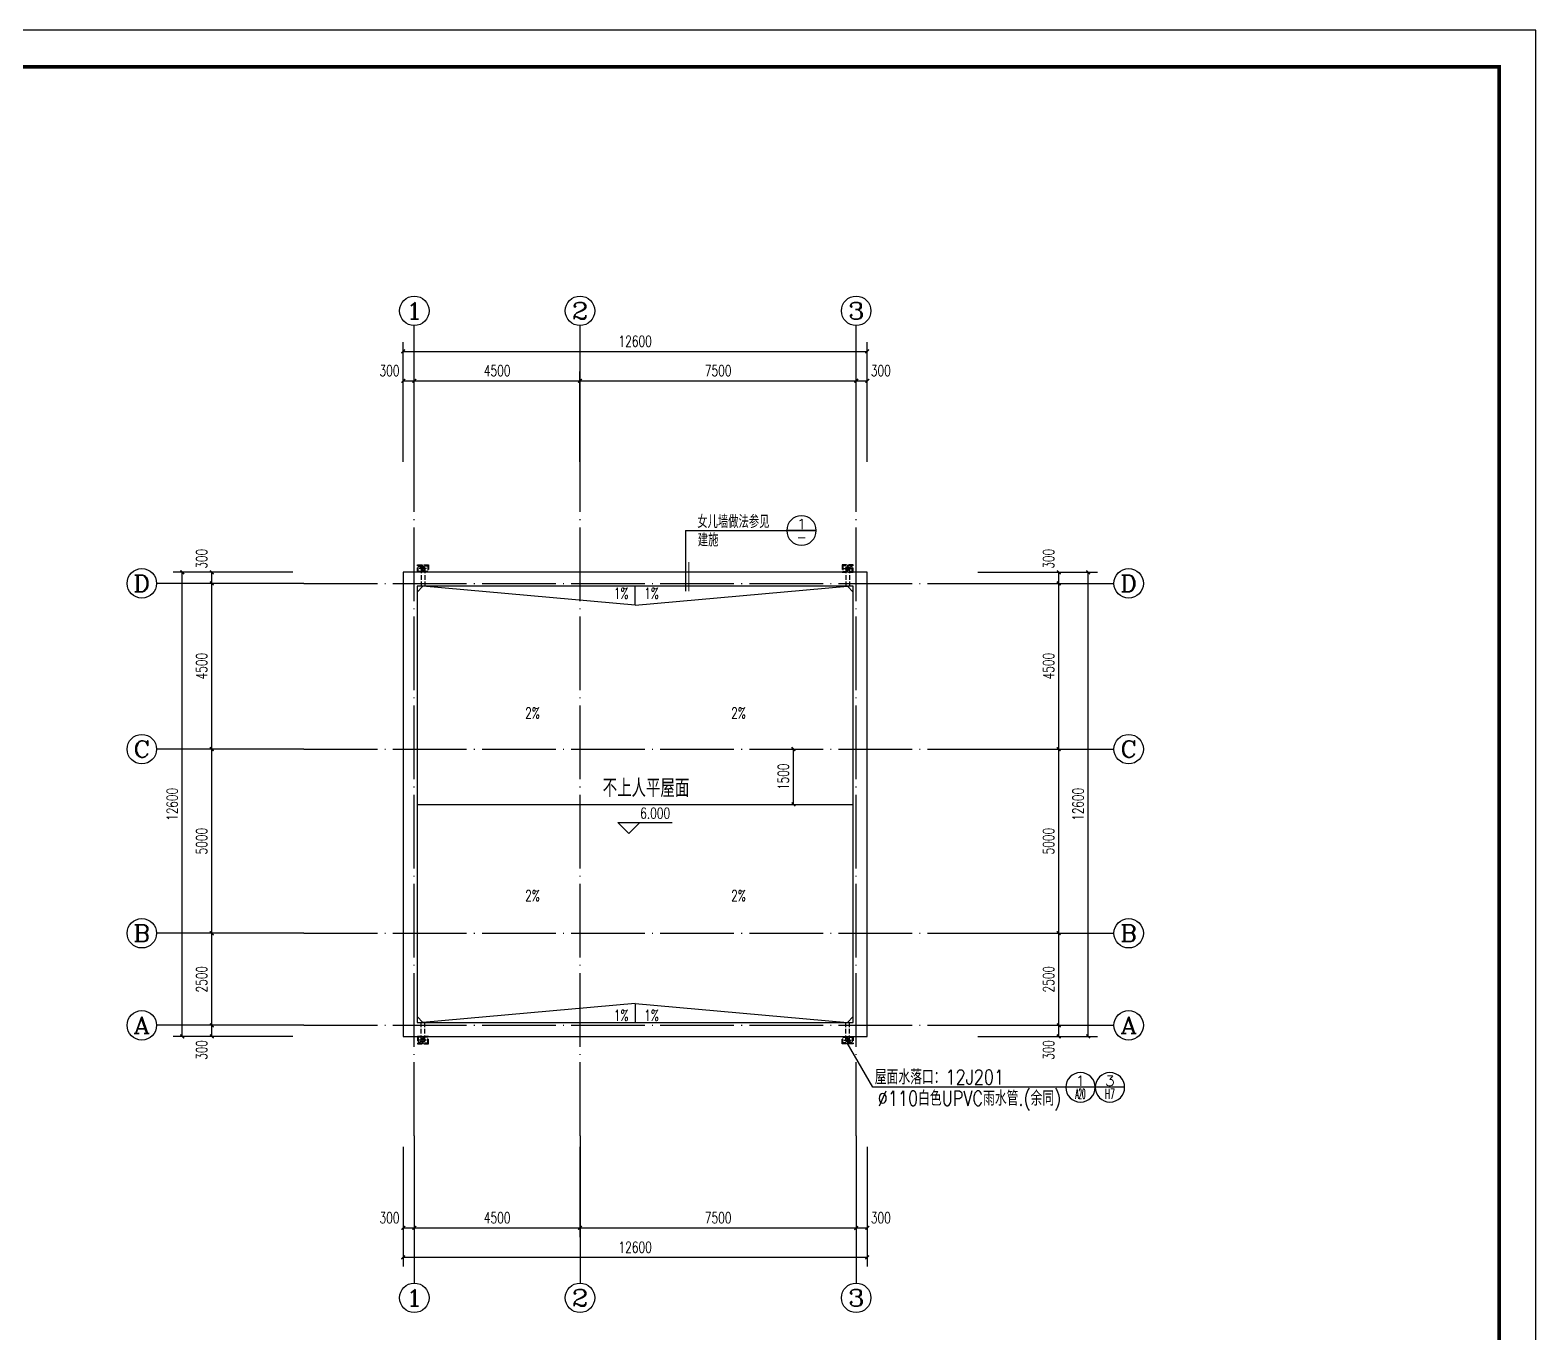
# Model space of a CAD drawing. Extents: x 5066963 to 5185393, y -485691 to -238129.
# Drawn here: x 5139033 to 5179924, y -398711 to -363337 of the extents above; entities that cross this region are included whole.
import ezdxf
from ezdxf.enums import TextEntityAlignment as Align

# ---------------------------------------------------------------- set-up
doc = ezdxf.new("R2010")
doc.units = 0
doc.header["$LTSCALE"] = 1000
doc.header["$MEASUREMENT"] = 0
for name, pattern in [('CONTINOUS', [0]), ('DASH_50', [0.175, 0.125, -0.05]), ('DOTE', [2.42, 2, -0.2, 0.02, -0.2])]:
    doc.linetypes.add(name, pattern=pattern)
doc.layers.get('0').update_dxf_attribs({"linetype": 'CONTINUOUS'})
doc.layers.get('Defpoints').update_dxf_attribs({"linetype": 'CONTINUOUS'})
doc.layers.add('_0', color=7, linetype='CONTINUOUS', lineweight=25)
for name, color, linetype in [('AXIS', 3, 'CONTINUOUS'), ('AXIS_TEXT', 7, 'CONTINUOUS'), ('DIM_ELEV', 3, 'CONTINUOUS'), ('DIM_SYMB', 3, 'CONTINUOUS'), ('DOTE', 252, 'CONTINUOUS'), ('LAYER1', 143, 'CONTINUOUS'), ('PUB_DIM', 3, 'CONTINUOUS'), ('PUB_TEXT', 7, 'CONTINUOUS'), ('PUB_TITLE', 4, 'CONTINUOUS')]:
    doc.layers.add(name, color=color, linetype=linetype)
doc.styles.add('_HZTXT', font='txt.shx', dxfattribs={"width": 0.8, "bigfont": 'HZTXT.shx'})
doc.styles.add('_TCH_AXIS', font='COMPLEX', dxfattribs={"bigfont": 'GBCBIG'})
doc.styles.add('_TCH_DIM', font='SIMPLEX', dxfattribs={"bigfont": 'GBCBIG'})
doc.styles.add('_TCH_DIM_T3', font='SIMPLEX', dxfattribs={"width": 0.705882, "bigfont": 'GBCBIG'})
doc.styles.add('COMP', font='COMPLEX', dxfattribs={"bigfont": 'hztxt'})
doc.styles.add('COMPLEX', font='COMPLEX')
doc.dimstyles.new('_TCH_ARCH&&100', dxfattribs={"dimtxt": 297.5, "dimasz": 100, "dimexe": 250, "dimexo": 300, "dimgap": 126.25, "dimtad": 1, "dimdec": 0, "dimzin": 0, "dimdsep": 46, "dimtxsty": '_TCH_DIM_T3', "dimblk": 'ARCHTICK', "dimcen": 0.09, "dimclrt": 7, "dimazin": 2, "dimtfac": 1, "dimtdec": 0, "dimtix": 1, "dimtmove": 2, "dimatfit": 3, "dimfxl": 0, "dimtolj": 1, "dimtzin": 0, "dimarcsym": 0})

# ---------------------------------------------------------------- blocks, each defined once
blk = doc.blocks.new('_ArchTick')
at = {"color": 0, "linetype": 'ByBlock', "const_width": 0.4}
blk.add_lwpolyline([(-0.5, -0.5), (0.5, 0.5)], dxfattribs=at)
blk = doc.blocks.new('*D190')
at = {"layer": 'Defpoints', "color": 0}
for p in [(5159109, -382860), (5159763, -382860), (5159109, -384360)]:
    blk.add_point(p, dxfattribs=at)
at = {"layer": 'PUB_DIM', "color": 0, "lineweight": -2}
for p, q in [((5159409, -382860), (5160013, -382860)), ((5159763, -384360), (5159763, -382860)), ((5159409, -384360), (5160013, -384360))]:
    blk.add_line(p, q, dxfattribs=at)
at = {"layer": 'PUB_DIM', "color": 0, "lineweight": -2, "xscale": 100, "yscale": 100, "zscale": 100}
for p, rotation in [((5159763, -382860), 90), ((5159763, -384360), 270)]:
    blk.add_blockref('_ArchTick', p, dxfattribs=dict(at, rotation=rotation))
at = {"layer": 'PUB_DIM', "color": 7, "insert": (5159488, -383610), "char_height": 297.5, "attachment_point": 5, "rotation": 90, "style": '_TCH_DIM_T3'}
blk.add_mtext('\\A1;1500', dxfattribs=at)
blk = doc.blocks.new('*D191')
at = {"layer": 'AXIS', "color": 0, "lineweight": -2}
for p, q in [((5164766, -390360), (5167216, -390360)), ((5166966, -390660), (5166966, -390360)), ((5164766, -390660), (5167216, -390660))]:
    blk.add_line(p, q, dxfattribs=at)
at = {"layer": 'Defpoints', "color": 0}
for p in [(5164466, -390360), (5166966, -390360), (5164466, -390660)]:
    blk.add_point(p, dxfattribs=at)
at = {"layer": 'AXIS', "color": 0, "lineweight": -2, "xscale": 100, "yscale": 100, "zscale": 100}
for p, rotation in [((5166966, -390360), 90), ((5166966, -390660), 270)]:
    blk.add_blockref('_ArchTick', p, dxfattribs=dict(at, rotation=rotation))
at = {"layer": 'AXIS', "color": 7, "insert": (5166691, -391030), "char_height": 297.5, "attachment_point": 5, "rotation": 90, "style": '_TCH_DIM_T3'}
blk.add_mtext('\\A1;300', dxfattribs=at)
blk = doc.blocks.new('*D192')
at = {"layer": 'AXIS', "color": 0, "lineweight": -2}
for p, q in [((5164766, -387860), (5167216, -387860)), ((5166966, -390360), (5166966, -387860)), ((5164766, -390360), (5167216, -390360))]:
    blk.add_line(p, q, dxfattribs=at)
at = {"layer": 'Defpoints', "color": 0}
for p in [(5164466, -387860), (5166966, -387860), (5164466, -390360)]:
    blk.add_point(p, dxfattribs=at)
at = {"layer": 'AXIS', "color": 0, "lineweight": -2, "xscale": 100, "yscale": 100, "zscale": 100}
for p, rotation in [((5166966, -387860), 90), ((5166966, -390360), 270)]:
    blk.add_blockref('_ArchTick', p, dxfattribs=dict(at, rotation=rotation))
at = {"layer": 'AXIS', "color": 7, "insert": (5166691, -389110), "char_height": 297.5, "attachment_point": 5, "rotation": 90, "style": '_TCH_DIM_T3'}
blk.add_mtext('\\A1;2500', dxfattribs=at)
blk = doc.blocks.new('*D193')
at = {"layer": 'AXIS', "color": 0, "lineweight": -2}
for p, q in [((5164766, -382860), (5167216, -382860)), ((5166966, -387860), (5166966, -382860)), ((5164766, -387860), (5167216, -387860))]:
    blk.add_line(p, q, dxfattribs=at)
at = {"layer": 'Defpoints', "color": 0}
for p in [(5164466, -382860), (5166966, -382860), (5164466, -387860)]:
    blk.add_point(p, dxfattribs=at)
at = {"layer": 'AXIS', "color": 0, "lineweight": -2, "xscale": 100, "yscale": 100, "zscale": 100}
for p, rotation in [((5166966, -382860), 90), ((5166966, -387860), 270)]:
    blk.add_blockref('_ArchTick', p, dxfattribs=dict(at, rotation=rotation))
at = {"layer": 'AXIS', "color": 7, "insert": (5166691, -385360), "char_height": 297.5, "attachment_point": 5, "rotation": 90, "style": '_TCH_DIM_T3'}
blk.add_mtext('\\A1;5000', dxfattribs=at)
blk = doc.blocks.new('*D194')
at = {"layer": 'AXIS', "color": 0, "lineweight": -2}
for p, q in [((5164766, -378360), (5167216, -378360)), ((5166966, -382860), (5166966, -378360)), ((5164766, -382860), (5167216, -382860))]:
    blk.add_line(p, q, dxfattribs=at)
at = {"layer": 'Defpoints', "color": 0}
for p in [(5164466, -378360), (5166966, -378360), (5164466, -382860)]:
    blk.add_point(p, dxfattribs=at)
at = {"layer": 'AXIS', "color": 0, "lineweight": -2, "xscale": 100, "yscale": 100, "zscale": 100}
for p, rotation in [((5166966, -378360), 90), ((5166966, -382860), 270)]:
    blk.add_blockref('_ArchTick', p, dxfattribs=dict(at, rotation=rotation))
at = {"layer": 'AXIS', "color": 7, "insert": (5166691, -380610), "char_height": 297.5, "attachment_point": 5, "rotation": 90, "style": '_TCH_DIM_T3'}
blk.add_mtext('\\A1;4500', dxfattribs=at)
blk = doc.blocks.new('*D195')
at = {"layer": 'AXIS', "color": 0, "lineweight": -2}
for p, q in [((5164766, -378060), (5167216, -378060)), ((5166966, -378360), (5166966, -378060)), ((5164766, -378360), (5167216, -378360))]:
    blk.add_line(p, q, dxfattribs=at)
at = {"layer": 'Defpoints', "color": 0}
for p in [(5164466, -378060), (5166966, -378060), (5164466, -378360)]:
    blk.add_point(p, dxfattribs=at)
at = {"layer": 'AXIS', "color": 0, "lineweight": -2, "xscale": 100, "yscale": 100, "zscale": 100}
for p, rotation in [((5166966, -378060), 90), ((5166966, -378360), 270)]:
    blk.add_blockref('_ArchTick', p, dxfattribs=dict(at, rotation=rotation))
at = {"layer": 'AXIS', "color": 7, "insert": (5166691, -377690), "char_height": 297.5, "attachment_point": 5, "rotation": 90, "style": '_TCH_DIM_T3'}
blk.add_mtext('\\A1;300', dxfattribs=at)
blk = doc.blocks.new('*D196')
at = {"layer": 'AXIS', "color": 0, "lineweight": -2}
for p, q in [((5164766, -378060), (5168016, -378060)), ((5167766, -390660), (5167766, -378060)), ((5164766, -390660), (5168016, -390660))]:
    blk.add_line(p, q, dxfattribs=at)
at = {"layer": 'Defpoints', "color": 0}
for p in [(5164466, -378060), (5167766, -378060), (5164466, -390660)]:
    blk.add_point(p, dxfattribs=at)
at = {"layer": 'AXIS', "color": 0, "lineweight": -2, "xscale": 100, "yscale": 100, "zscale": 100}
for p, rotation in [((5167766, -378060), 90), ((5167766, -390660), 270)]:
    blk.add_blockref('_ArchTick', p, dxfattribs=dict(at, rotation=rotation))
at = {"layer": 'AXIS', "color": 7, "insert": (5167491, -384360), "char_height": 297.5, "attachment_point": 5, "rotation": 90, "style": '_TCH_DIM_T3'}
blk.add_mtext('\\A1;12600', dxfattribs=at)
blk = doc.blocks.new('*D197')
at = {"layer": 'AXIS', "color": 0, "lineweight": -2}
for p, q in [((5146166, -390360), (5143716, -390360)), ((5143966, -390660), (5143966, -390360)), ((5146166, -390660), (5143716, -390660))]:
    blk.add_line(p, q, dxfattribs=at)
at = {"layer": 'Defpoints', "color": 0}
for p in [(5143966, -390360), (5146466, -390360), (5146466, -390660)]:
    blk.add_point(p, dxfattribs=at)
at = {"layer": 'AXIS', "color": 0, "lineweight": -2, "xscale": 100, "yscale": 100, "zscale": 100}
for p, rotation in [((5143966, -390360), 90), ((5143966, -390660), 270)]:
    blk.add_blockref('_ArchTick', p, dxfattribs=dict(at, rotation=rotation))
at = {"layer": 'AXIS', "color": 7, "insert": (5143691, -391030), "char_height": 297.5, "attachment_point": 5, "rotation": 90, "style": '_TCH_DIM_T3'}
blk.add_mtext('\\A1;300', dxfattribs=at)
blk = doc.blocks.new('*D198')
at = {"layer": 'AXIS', "color": 0, "lineweight": -2}
for p, q in [((5146166, -387860), (5143716, -387860)), ((5143966, -390360), (5143966, -387860)), ((5146166, -390360), (5143716, -390360))]:
    blk.add_line(p, q, dxfattribs=at)
at = {"layer": 'Defpoints', "color": 0}
for p in [(5143966, -387860), (5146466, -387860), (5146466, -390360)]:
    blk.add_point(p, dxfattribs=at)
at = {"layer": 'AXIS', "color": 0, "lineweight": -2, "xscale": 100, "yscale": 100, "zscale": 100}
for p, rotation in [((5143966, -387860), 90), ((5143966, -390360), 270)]:
    blk.add_blockref('_ArchTick', p, dxfattribs=dict(at, rotation=rotation))
at = {"layer": 'AXIS', "color": 7, "insert": (5143691, -389110), "char_height": 297.5, "attachment_point": 5, "rotation": 90, "style": '_TCH_DIM_T3'}
blk.add_mtext('\\A1;2500', dxfattribs=at)
blk = doc.blocks.new('*D199')
at = {"layer": 'AXIS', "color": 0, "lineweight": -2}
for p, q in [((5146166, -382860), (5143716, -382860)), ((5143966, -387860), (5143966, -382860)), ((5146166, -387860), (5143716, -387860))]:
    blk.add_line(p, q, dxfattribs=at)
at = {"layer": 'Defpoints', "color": 0}
for p in [(5143966, -382860), (5146466, -382860), (5146466, -387860)]:
    blk.add_point(p, dxfattribs=at)
at = {"layer": 'AXIS', "color": 0, "lineweight": -2, "xscale": 100, "yscale": 100, "zscale": 100}
for p, rotation in [((5143966, -382860), 90), ((5143966, -387860), 270)]:
    blk.add_blockref('_ArchTick', p, dxfattribs=dict(at, rotation=rotation))
at = {"layer": 'AXIS', "color": 7, "insert": (5143691, -385360), "char_height": 297.5, "attachment_point": 5, "rotation": 90, "style": '_TCH_DIM_T3'}
blk.add_mtext('\\A1;5000', dxfattribs=at)
blk = doc.blocks.new('*D200')
at = {"layer": 'AXIS', "color": 0, "lineweight": -2}
for p, q in [((5146166, -378360), (5143716, -378360)), ((5143966, -382860), (5143966, -378360)), ((5146166, -382860), (5143716, -382860))]:
    blk.add_line(p, q, dxfattribs=at)
at = {"layer": 'Defpoints', "color": 0}
for p in [(5143966, -378360), (5146466, -378360), (5146466, -382860)]:
    blk.add_point(p, dxfattribs=at)
at = {"layer": 'AXIS', "color": 0, "lineweight": -2, "xscale": 100, "yscale": 100, "zscale": 100}
for p, rotation in [((5143966, -378360), 90), ((5143966, -382860), 270)]:
    blk.add_blockref('_ArchTick', p, dxfattribs=dict(at, rotation=rotation))
at = {"layer": 'AXIS', "color": 7, "insert": (5143691, -380610), "char_height": 297.5, "attachment_point": 5, "rotation": 90, "style": '_TCH_DIM_T3'}
blk.add_mtext('\\A1;4500', dxfattribs=at)
blk = doc.blocks.new('*D201')
at = {"layer": 'AXIS', "color": 0, "lineweight": -2}
for p, q in [((5146166, -378060), (5143716, -378060)), ((5143966, -378360), (5143966, -378060)), ((5146166, -378360), (5143716, -378360))]:
    blk.add_line(p, q, dxfattribs=at)
at = {"layer": 'Defpoints', "color": 0}
for p in [(5143966, -378060), (5146466, -378060), (5146466, -378360)]:
    blk.add_point(p, dxfattribs=at)
at = {"layer": 'AXIS', "color": 0, "lineweight": -2, "xscale": 100, "yscale": 100, "zscale": 100}
for p, rotation in [((5143966, -378060), 90), ((5143966, -378360), 270)]:
    blk.add_blockref('_ArchTick', p, dxfattribs=dict(at, rotation=rotation))
at = {"layer": 'AXIS', "color": 7, "insert": (5143691, -377690), "char_height": 297.5, "attachment_point": 5, "rotation": 90, "style": '_TCH_DIM_T3'}
blk.add_mtext('\\A1;300', dxfattribs=at)
blk = doc.blocks.new('*D202')
at = {"layer": 'AXIS', "color": 0, "lineweight": -2}
for p, q in [((5146166, -378060), (5142916, -378060)), ((5143166, -390660), (5143166, -378060)), ((5146166, -390660), (5142916, -390660))]:
    blk.add_line(p, q, dxfattribs=at)
at = {"layer": 'Defpoints', "color": 0}
for p in [(5143166, -378060), (5146466, -378060), (5146466, -390660)]:
    blk.add_point(p, dxfattribs=at)
at = {"layer": 'AXIS', "color": 0, "lineweight": -2, "xscale": 100, "yscale": 100, "zscale": 100}
for p, rotation in [((5143166, -378060), 90), ((5143166, -390660), 270)]:
    blk.add_blockref('_ArchTick', p, dxfattribs=dict(at, rotation=rotation))
at = {"layer": 'AXIS', "color": 7, "insert": (5142891, -384360), "char_height": 297.5, "attachment_point": 5, "rotation": 90, "style": '_TCH_DIM_T3'}
blk.add_mtext('\\A1;12600', dxfattribs=at)
blk = doc.blocks.new('_AXISO')
blk.add_circle((0, 0), 0.5)
at = {"layer": 'AXIS_TEXT', "style": 'COMPLEX', "width": 1.041667}
blk.add_attdef('A', text='', height=0.56, dxfattribs=at).set_placement((-0.25, -0.28), (0.25, -0.28), align=Align.FIT)
blk = doc.blocks.new('*D203')
at = {"layer": 'AXIS', "color": 0, "lineweight": -2}
for p, q in [((5149166, -375060), (5149166, -372610)), ((5149166, -372860), (5149466, -372860)), ((5149466, -375060), (5149466, -372610))]:
    blk.add_line(p, q, dxfattribs=at)
at = {"layer": 'Defpoints', "color": 0}
for p in [(5149466, -372860), (5149166, -375360), (5149466, -375360)]:
    blk.add_point(p, dxfattribs=at)
at = {"layer": 'AXIS', "color": 0, "lineweight": -2, "xscale": 100, "yscale": 100, "zscale": 100, "rotation": 180}
blk.add_blockref('_ArchTick', (5149166, -372860), dxfattribs=at)
at = {"layer": 'AXIS', "color": 0, "lineweight": -2, "xscale": 100, "yscale": 100, "zscale": 100}
blk.add_blockref('_ArchTick', (5149466, -372860), dxfattribs=at)
at = {"layer": 'AXIS', "color": 7, "insert": (5148796, -372585), "char_height": 297.5, "attachment_point": 5, "style": '_TCH_DIM_T3'}
blk.add_mtext('\\A1;300', dxfattribs=at)
blk = doc.blocks.new('*D204')
at = {"layer": 'AXIS', "color": 0, "lineweight": -2}
for p, q in [((5149466, -375060), (5149466, -372610)), ((5149466, -372860), (5153966, -372860)), ((5153966, -375060), (5153966, -372610))]:
    blk.add_line(p, q, dxfattribs=at)
at = {"layer": 'Defpoints', "color": 0}
for p in [(5153966, -372860), (5149466, -375360), (5153966, -375360)]:
    blk.add_point(p, dxfattribs=at)
at = {"layer": 'AXIS', "color": 0, "lineweight": -2, "xscale": 100, "yscale": 100, "zscale": 100, "rotation": 180}
blk.add_blockref('_ArchTick', (5149466, -372860), dxfattribs=at)
at = {"layer": 'AXIS', "color": 0, "lineweight": -2, "xscale": 100, "yscale": 100, "zscale": 100}
blk.add_blockref('_ArchTick', (5153966, -372860), dxfattribs=at)
at = {"layer": 'AXIS', "color": 7, "insert": (5151716, -372585), "char_height": 297.5, "attachment_point": 5, "style": '_TCH_DIM_T3'}
blk.add_mtext('\\A1;4500', dxfattribs=at)
blk = doc.blocks.new('*D205')
at = {"layer": 'AXIS', "color": 0, "lineweight": -2}
for p, q in [((5153966, -375060), (5153966, -372610)), ((5153966, -372860), (5161466, -372860)), ((5161466, -375060), (5161466, -372610))]:
    blk.add_line(p, q, dxfattribs=at)
at = {"layer": 'Defpoints', "color": 0}
for p in [(5161466, -372860), (5153966, -375360), (5161466, -375360)]:
    blk.add_point(p, dxfattribs=at)
at = {"layer": 'AXIS', "color": 0, "lineweight": -2, "xscale": 100, "yscale": 100, "zscale": 100, "rotation": 180}
blk.add_blockref('_ArchTick', (5153966, -372860), dxfattribs=at)
at = {"layer": 'AXIS', "color": 0, "lineweight": -2, "xscale": 100, "yscale": 100, "zscale": 100}
blk.add_blockref('_ArchTick', (5161466, -372860), dxfattribs=at)
at = {"layer": 'AXIS', "color": 7, "insert": (5157716, -372585), "char_height": 297.5, "attachment_point": 5, "style": '_TCH_DIM_T3'}
blk.add_mtext('\\A1;7500', dxfattribs=at)
blk = doc.blocks.new('*D206')
at = {"layer": 'AXIS', "color": 0, "lineweight": -2}
for p, q in [((5161466, -375060), (5161466, -372610)), ((5161466, -372860), (5161766, -372860)), ((5161766, -375060), (5161766, -372610))]:
    blk.add_line(p, q, dxfattribs=at)
at = {"layer": 'Defpoints', "color": 0}
for p in [(5161766, -372860), (5161466, -375360), (5161766, -375360)]:
    blk.add_point(p, dxfattribs=at)
at = {"layer": 'AXIS', "color": 0, "lineweight": -2, "xscale": 100, "yscale": 100, "zscale": 100, "rotation": 180}
blk.add_blockref('_ArchTick', (5161466, -372860), dxfattribs=at)
at = {"layer": 'AXIS', "color": 0, "lineweight": -2, "xscale": 100, "yscale": 100, "zscale": 100}
blk.add_blockref('_ArchTick', (5161766, -372860), dxfattribs=at)
at = {"layer": 'AXIS', "color": 7, "insert": (5162136, -372585), "char_height": 297.5, "attachment_point": 5, "style": '_TCH_DIM_T3'}
blk.add_mtext('\\A1;300', dxfattribs=at)
blk = doc.blocks.new('*D207')
at = {"layer": 'AXIS', "color": 0, "lineweight": -2}
for p, q in [((5149166, -375060), (5149166, -371810)), ((5149166, -372060), (5161766, -372060)), ((5161766, -375060), (5161766, -371810))]:
    blk.add_line(p, q, dxfattribs=at)
at = {"layer": 'Defpoints', "color": 0}
for p in [(5161766, -372060), (5149166, -375360), (5161766, -375360)]:
    blk.add_point(p, dxfattribs=at)
at = {"layer": 'AXIS', "color": 0, "lineweight": -2, "xscale": 100, "yscale": 100, "zscale": 100, "rotation": 180}
blk.add_blockref('_ArchTick', (5149166, -372060), dxfattribs=at)
at = {"layer": 'AXIS', "color": 0, "lineweight": -2, "xscale": 100, "yscale": 100, "zscale": 100}
blk.add_blockref('_ArchTick', (5161766, -372060), dxfattribs=at)
at = {"layer": 'AXIS', "color": 7, "insert": (5155466, -371785), "char_height": 297.5, "attachment_point": 5, "style": '_TCH_DIM_T3'}
blk.add_mtext('\\A1;12600', dxfattribs=at)
blk = doc.blocks.new('*D208')
at = {"layer": 'AXIS', "color": 0, "lineweight": -2}
for p, q in [((5149166, -393660), (5149166, -396110)), ((5149466, -393660), (5149466, -396110)), ((5149166, -395860), (5149466, -395860))]:
    blk.add_line(p, q, dxfattribs=at)
at = {"layer": 'Defpoints', "color": 0}
for p in [(5149166, -393360), (5149466, -393360), (5149466, -395860)]:
    blk.add_point(p, dxfattribs=at)
at = {"layer": 'AXIS', "color": 0, "lineweight": -2, "xscale": 100, "yscale": 100, "zscale": 100, "rotation": 180}
blk.add_blockref('_ArchTick', (5149166, -395860), dxfattribs=at)
at = {"layer": 'AXIS', "color": 0, "lineweight": -2, "xscale": 100, "yscale": 100, "zscale": 100}
blk.add_blockref('_ArchTick', (5149466, -395860), dxfattribs=at)
at = {"layer": 'AXIS', "color": 7, "insert": (5148796, -395585), "char_height": 297.5, "attachment_point": 5, "style": '_TCH_DIM_T3'}
blk.add_mtext('\\A1;300', dxfattribs=at)
blk = doc.blocks.new('*D209')
at = {"layer": 'AXIS', "color": 0, "lineweight": -2}
for p, q in [((5149466, -393660), (5149466, -396110)), ((5153966, -393660), (5153966, -396110)), ((5149466, -395860), (5153966, -395860))]:
    blk.add_line(p, q, dxfattribs=at)
at = {"layer": 'Defpoints', "color": 0}
for p in [(5149466, -393360), (5153966, -393360), (5153966, -395860)]:
    blk.add_point(p, dxfattribs=at)
at = {"layer": 'AXIS', "color": 0, "lineweight": -2, "xscale": 100, "yscale": 100, "zscale": 100, "rotation": 180}
blk.add_blockref('_ArchTick', (5149466, -395860), dxfattribs=at)
at = {"layer": 'AXIS', "color": 0, "lineweight": -2, "xscale": 100, "yscale": 100, "zscale": 100}
blk.add_blockref('_ArchTick', (5153966, -395860), dxfattribs=at)
at = {"layer": 'AXIS', "color": 7, "insert": (5151716, -395585), "char_height": 297.5, "attachment_point": 5, "style": '_TCH_DIM_T3'}
blk.add_mtext('\\A1;4500', dxfattribs=at)
blk = doc.blocks.new('*D210')
at = {"layer": 'AXIS', "color": 0, "lineweight": -2}
for p, q in [((5153966, -393660), (5153966, -396110)), ((5161466, -393660), (5161466, -396110)), ((5153966, -395860), (5161466, -395860))]:
    blk.add_line(p, q, dxfattribs=at)
at = {"layer": 'Defpoints', "color": 0}
for p in [(5153966, -393360), (5161466, -393360), (5161466, -395860)]:
    blk.add_point(p, dxfattribs=at)
at = {"layer": 'AXIS', "color": 0, "lineweight": -2, "xscale": 100, "yscale": 100, "zscale": 100, "rotation": 180}
blk.add_blockref('_ArchTick', (5153966, -395860), dxfattribs=at)
at = {"layer": 'AXIS', "color": 0, "lineweight": -2, "xscale": 100, "yscale": 100, "zscale": 100}
blk.add_blockref('_ArchTick', (5161466, -395860), dxfattribs=at)
at = {"layer": 'AXIS', "color": 7, "insert": (5157716, -395585), "char_height": 297.5, "attachment_point": 5, "style": '_TCH_DIM_T3'}
blk.add_mtext('\\A1;7500', dxfattribs=at)
blk = doc.blocks.new('*D211')
at = {"layer": 'AXIS', "color": 0, "lineweight": -2}
for p, q in [((5161466, -393660), (5161466, -396110)), ((5161766, -393660), (5161766, -396110)), ((5161466, -395860), (5161766, -395860))]:
    blk.add_line(p, q, dxfattribs=at)
at = {"layer": 'Defpoints', "color": 0}
for p in [(5161466, -393360), (5161766, -393360), (5161766, -395860)]:
    blk.add_point(p, dxfattribs=at)
at = {"layer": 'AXIS', "color": 0, "lineweight": -2, "xscale": 100, "yscale": 100, "zscale": 100, "rotation": 180}
blk.add_blockref('_ArchTick', (5161466, -395860), dxfattribs=at)
at = {"layer": 'AXIS', "color": 0, "lineweight": -2, "xscale": 100, "yscale": 100, "zscale": 100}
blk.add_blockref('_ArchTick', (5161766, -395860), dxfattribs=at)
at = {"layer": 'AXIS', "color": 7, "insert": (5162136, -395585), "char_height": 297.5, "attachment_point": 5, "style": '_TCH_DIM_T3'}
blk.add_mtext('\\A1;300', dxfattribs=at)
blk = doc.blocks.new('*D212')
at = {"layer": 'AXIS', "color": 0, "lineweight": -2}
for p, q in [((5149166, -393660), (5149166, -396910)), ((5161766, -393660), (5161766, -396910)), ((5149166, -396660), (5161766, -396660))]:
    blk.add_line(p, q, dxfattribs=at)
at = {"layer": 'Defpoints', "color": 0}
for p in [(5149166, -393360), (5161766, -393360), (5161766, -396660)]:
    blk.add_point(p, dxfattribs=at)
at = {"layer": 'AXIS', "color": 0, "lineweight": -2, "xscale": 100, "yscale": 100, "zscale": 100, "rotation": 180}
blk.add_blockref('_ArchTick', (5149166, -396660), dxfattribs=at)
at = {"layer": 'AXIS', "color": 0, "lineweight": -2, "xscale": 100, "yscale": 100, "zscale": 100}
blk.add_blockref('_ArchTick', (5161766, -396660), dxfattribs=at)
at = {"layer": 'AXIS', "color": 7, "insert": (5155466, -396385), "char_height": 297.5, "attachment_point": 5, "style": '_TCH_DIM_T3'}
blk.add_mtext('\\A1;12600', dxfattribs=at)
blk = doc.blocks.new('_INDEX')
blk.add_line((-0.5, 0), (0.5, 0))
blk.add_circle((0, 0), 0.5)
at = {"style": 'COMP'}
for tag, width, p, p2 in [('1', 2.333333, (-0.17, 0.05), (0.17, 0.05)), ('-', 1.166667, (-0.17, -0.39), (0.17, -0.39))]:
    blk.add_attdef(tag, text='', height=0.34, dxfattribs=dict(at, width=width)).set_placement(p, p2, align=Align.FIT)
blk = doc.blocks.new('A$C05153518')
at = {"layer": 'LAYER1'}
h = blk.add_hatch(color=256, dxfattribs=at)
edge = h.paths.add_edge_path()
edge.add_ellipse((200, 200), major_axis=(77.8, 77.8), ratio=1, start_angle=315, end_angle=405, ccw=False)
edge.add_line((310, 200), (300, 200))
edge.add_ellipse((200, 200), major_axis=(-70.7, 70.7), ratio=1, start_angle=225, end_angle=315)
edge.add_line((200, 300), (200, 310))
edge = h.paths.add_edge_path()
edge.add_line((200, 310), (200, 300))
edge.add_ellipse((200, 200), major_axis=(70.7, 70.7), ratio=1, start_angle=45, end_angle=135)
edge.add_line((100, 200), (90, 200))
edge.add_ellipse((200, 200), major_axis=(-77.8, 77.8), ratio=1, start_angle=-45, end_angle=45, ccw=False)
edge = h.paths.add_edge_path()
edge.add_line((90, 200), (100, 200))
edge.add_ellipse((200, 200), major_axis=(-70.7, 70.7), ratio=1, start_angle=45, end_angle=135)
edge.add_line((200, 100), (200, 90))
edge.add_ellipse((200, 200), major_axis=(77.8, 77.8), ratio=1, start_angle=135, end_angle=225, ccw=False)
edge = h.paths.add_edge_path()
edge.add_line((300, 200), (310, 200))
edge.add_ellipse((200, 200), major_axis=(-77.8, 77.8), ratio=1, start_angle=135, end_angle=225, ccw=False)
edge.add_line((200, 90), (200, 100))
edge.add_ellipse((200, 200), major_axis=(70.7, 70.7), ratio=1, start_angle=225, end_angle=315)
h = blk.add_hatch(color=256, dxfattribs=at)
edge = h.paths.add_edge_path()
edge.add_ellipse((200, 200), major_axis=(77.8, 77.8), ratio=1, start_angle=315, end_angle=405, ccw=False)
edge.add_line((310, 200), (300, 200))
edge.add_ellipse((200, 200), major_axis=(-70.7, 70.7), ratio=1, start_angle=225, end_angle=315)
edge.add_line((200, 300), (200, 310))
edge = h.paths.add_edge_path()
edge.add_line((200, 310), (200, 300))
edge.add_ellipse((200, 200), major_axis=(70.7, 70.7), ratio=1, start_angle=45, end_angle=135)
edge.add_line((100, 200), (90, 200))
edge.add_ellipse((200, 200), major_axis=(-77.8, 77.8), ratio=1, start_angle=-45, end_angle=45, ccw=False)
edge = h.paths.add_edge_path()
edge.add_line((90, 200), (100, 200))
edge.add_ellipse((200, 200), major_axis=(-70.7, 70.7), ratio=1, start_angle=45, end_angle=135)
edge.add_line((200, 100), (200, 90))
edge.add_ellipse((200, 200), major_axis=(77.8, 77.8), ratio=1, start_angle=135, end_angle=225, ccw=False)
edge = h.paths.add_edge_path()
edge.add_line((300, 200), (310, 200))
edge.add_ellipse((200, 200), major_axis=(-77.8, 77.8), ratio=1, start_angle=135, end_angle=225, ccw=False)
edge.add_line((200, 90), (200, 100))
edge.add_ellipse((200, 200), major_axis=(70.7, 70.7), ratio=1, start_angle=225, end_angle=315)
at = {"layer": 'DOTE'}
for p, q in [((400, 200), (0, 200)), ((200, 400), (200, 0)), ((200, 400), (200, 0)), ((200, 400), (200, 0))]:
    blk.add_line(p, q, dxfattribs=at)
at = {"layer": 'LAYER1'}
for radius in [110, 110, 100, 100]:
    blk.add_circle((200, 200), radius, dxfattribs=at)
blk = doc.blocks.new('A$C395401BF')
at = {"layer": 'LAYER1', "xscale": -0.5, "yscale": 0.5, "zscale": 0.5, "rotation": 180}
blk.add_blockref('A$C05153518', (0, 200), dxfattribs=at)

msp = doc.modelspace()

# ---------------------------------------------------------------- linework, layer by layer
for p, q in [((5149701.4, -378439.9), (5149546.4, -378600.9)), ((5155466.4, -378955.4), (5149701.4, -378439.9)), ((5155466.4, -378955.4), (5161231.4, -378439.9)), ((5161231.4, -378439.9), (5161386.4, -378600.9)), ((5155466.4, -389764.4), (5149701.4, -390279.9)), ((5155466.4, -389764.4), (5161231.4, -390279.9)), ((5149701.4, -390279.9), (5149546.4, -390118.9)), ((5161231.4, -390279.9), (5161386.4, -390118.9))]:
    msp.add_line(p, q)
at = {"color": 0}
msp.add_line((5149546.4, -384359.9), (5161386.4, -384359.9), dxfattribs=at)
for points in [[(5161766.4, -378059.9), (5149166.4, -378059.9), (5149166.4, -390659.9), (5161766.4, -390659.9)], [(5161386.4, -378439.9), (5149546.4, -378439.9), (5149546.4, -390279.9), (5161386.4, -390279.9)]]:
    msp.add_lwpolyline(points, close=True, dxfattribs=at)
at = {"layer": '_0', "color": 0}
for p, q in [((5155466.4, -378955.4), (5155466.4, -378439.9)), ((5155466.4, -389764.4), (5155466.4, -390279.9))]:
    msp.add_line(p, q, dxfattribs=at)
at = {"layer": 'AXIS', "color": 0}
for p, q in [((5149466.4, -375359.9), (5149466.4, -371359.9)), ((5153966.4, -375359.9), (5153966.4, -371359.9)), ((5161466.4, -375359.9), (5161466.4, -371359.9)), ((5146466.4, -378359.9), (5142466.4, -378359.9)), ((5164466.4, -378359.9), (5168466.4, -378359.9)), ((5146466.4, -382859.9), (5142466.4, -382859.9)), ((5164466.4, -382859.9), (5168466.4, -382859.9)), ((5146466.4, -387859.9), (5142466.4, -387859.9)), ((5164466.4, -387859.9), (5168466.4, -387859.9)), ((5146466.4, -390359.9), (5142466.4, -390359.9)), ((5164466.4, -390359.9), (5168466.4, -390359.9)), ((5149466.4, -393359.9), (5149466.4, -397359.9)), ((5153966.4, -393359.9), (5153966.4, -397359.9)), ((5161466.4, -393359.9), (5161466.4, -397359.9))]:
    msp.add_line(p, q, dxfattribs=at)
at = {"layer": 'DIM_ELEV'}
for p, q in [((5155289, -385153.1), (5154989, -384853.1)), ((5154989, -384853.1), (5156473.5, -384853.1)), ((5155289, -385153.1), (5155589, -384853.1))]:
    msp.add_line(p, q, dxfattribs=at)
at = {"layer": 'DIM_SYMB'}
for points in [[(5154782.9, -378628.2, 0, 0, 0), (5153561.1, -378628.2, 80, 0, 0), (5153261.1, -378628.2, 0, 0, 0)], [(5156149.9, -378628.2, 0, 0, 0), (5157371.7, -378628.2, 80, 0, 0), (5157671.7, -378628.2, 0, 0, 0)], [(5154782.9, -390091.5, 0, 0, 0), (5153561.1, -390091.5, 80, 0, 0), (5153261.1, -390091.5, 0, 0, 0)], [(5156149.9, -390091.5, 0, 0, 0), (5157371.7, -390091.5, 80, 0, 0), (5157671.7, -390091.5, 0, 0, 0)]]:
    msp.add_lwpolyline(points, format="xyseb", dxfattribs=at)
at = {"layer": 'DIM_SYMB', "color": 0}
for points in [[(5152667.1, -381627, 0, 0, 0), (5152667.1, -379930.2, 80, 0, 0), (5152667.1, -379630.2, 0, 0, 0)], [(5158265.7, -381627, 0, 0, 0), (5158265.7, -379930.2, 80, 0, 0), (5158265.7, -379630.2, 0, 0, 0)], [(5152667.1, -387092.8, 0, 0, 0), (5152667.1, -388789.6, 80, 0, 0), (5152667.1, -389089.6, 0, 0, 0)], [(5158265.7, -387092.8, 0, 0, 0), (5158265.7, -388789.6, 80, 0, 0), (5158265.7, -389089.6, 0, 0, 0)]]:
    msp.add_lwpolyline(points, format="xyseb", dxfattribs=at)
at = {"layer": 'DOTE', "linetype": 'DOTE'}
for p, q in [((5149466.4, -393359.9), (5149466.4, -375359.9)), ((5153966.4, -393359.9), (5153966.4, -375359.9)), ((5161466.4, -393359.9), (5161466.4, -375359.9)), ((5146466.4, -378359.9), (5164466.4, -378359.9)), ((5146466.4, -382859.9), (5164466.4, -382859.9)), ((5146466.4, -387859.9), (5164466.4, -387859.9)), ((5146466.4, -390359.9), (5164466.4, -390359.9))]:
    msp.add_line(p, q, dxfattribs=at)
at = {"layer": 'DOTE'}
for p, q in [((5149801.4, -377959.9), (5149601.4, -377959.9)), ((5161131.4, -377959.9), (5161331.4, -377959.9)), ((5149801.4, -390759.9), (5149601.4, -390759.9)), ((5161131.4, -390759.9), (5161331.4, -390759.9))]:
    msp.add_line(p, q, dxfattribs=at)
at = {"layer": 'LAYER1', "linetype": 'DASH_50'}
for p, q in [((5149658.8, -377933.7), (5149571.4, -377879.9)), ((5149651.4, -377959.9), (5149651.3, -378439.9)), ((5149751.4, -377959.9), (5149751.4, -378439.9)), ((5161181.4, -377959.9), (5161181.4, -378439.9)), ((5161274, -377933.7), (5161361.4, -377879.9)), ((5161281.4, -377959.9), (5161281.4, -378439.9)), ((5149651.4, -390759.9), (5149651.3, -390279.9)), ((5149751.4, -390759.9), (5149751.4, -390279.9)), ((5161181.4, -390759.9), (5161181.4, -390279.9)), ((5161281.4, -390759.9), (5161281.4, -390279.9)), ((5149658.8, -390786.1), (5149571.4, -390839.9)), ((5161274, -390786.1), (5161361.4, -390839.9))]:
    msp.add_line(p, q, dxfattribs=at)
for points in [[(5149851.4, -378059.9), (5149551.4, -378059.9), (5149551.4, -377859.9), (5149851.4, -377859.9)], [(5149831.4, -378039.9), (5149571.4, -378039.9), (5149571.4, -377879.9), (5149831.4, -377879.9)], [(5161081.4, -378059.9), (5161381.4, -378059.9), (5161381.4, -377859.9), (5161081.4, -377859.9)], [(5161101.4, -378039.9), (5161361.4, -378039.9), (5161361.4, -377879.9), (5161101.4, -377879.9)], [(5149851.4, -390659.9), (5149551.4, -390659.9), (5149551.4, -390859.9), (5149851.4, -390859.9)], [(5149831.4, -390679.9), (5149571.4, -390679.9), (5149571.4, -390839.9), (5149831.4, -390839.9)], [(5161081.4, -390659.9), (5161381.4, -390659.9), (5161381.4, -390859.9), (5161081.4, -390859.9)], [(5161101.4, -390679.9), (5161361.4, -390679.9), (5161361.4, -390839.9), (5161101.4, -390839.9)]]:
    msp.add_lwpolyline(points, close=True, dxfattribs=at)
at = {"layer": 'LAYER1', "linetype": 'CONTINOUS'}
for centre in [(5149701.4, -377959.9), (5161231.4, -377959.9), (5149701.4, -390759.9), (5161231.4, -390759.9)]:
    msp.add_circle(centre, 50, dxfattribs=at)
at = {"layer": 'PUB_DIM'}
for p, q in [((5156828.1, -376925.5), (5156828.1, -378572.2)), ((5156828.1, -376925.5), (5160382.4, -376925.5)), ((5161919.6, -392043.5), (5161219.8, -390839.9)), ((5168588.9, -392043.5), (5161919.6, -392043.5))]:
    msp.add_line(p, q, dxfattribs=at)
at = {"layer": 'PUB_DIM', "const_width": 30}
msp.add_lwpolyline([(5156921.2, -378577.6), (5156921.2, -377784)], dxfattribs=at)
at = {"layer": 'PUB_TITLE', "color": 4}
msp.add_lwpolyline([(5095824.1, -422737.3), (5179924.1, -422737.3), (5179924.1, -363337.3), (5095824.1, -363337.3)], close=True, dxfattribs=at)
at = {"layer": 'PUB_TITLE', "color": 4, "const_width": 100}
msp.add_lwpolyline([(5098324.1, -421737.3), (5178924.1, -421737.3), (5178924.1, -364337.3), (5098324.1, -364337.3)], close=True, dxfattribs=at)

# ---------------------------------------------------------------- block references
at = {"extrusion": (0, 0, -1), "xscale": -1, "zscale": -1}
msp.add_blockref('A$C395401BF', (-5149601.4, -378059.9), dxfattribs=at)
at = {"extrusion": (0, 0, -1), "zscale": -1}
msp.add_blockref('A$C395401BF', (-5161331.4, -378059.9), dxfattribs=at)
at = {"extrusion": (0, 0, -1), "zscale": -1, "rotation": 180}
msp.add_blockref('A$C395401BF', (-5149601.4, -390659.9), dxfattribs=at)
at = {"extrusion": (0, 0, -1), "xscale": -1, "zscale": -1, "rotation": 180}
msp.add_blockref('A$C395401BF', (-5161331.4, -390659.9), dxfattribs=at)
at = {"layer": 'AXIS', "color": 0}
ref = msp.add_blockref('_AXISO', (5149466.4, -370959.9), dxfattribs=dict(at, xscale=800, yscale=800, zscale=800))
ref.add_attrib('A', '1', dxfattribs={"layer": 'AXIS_TEXT', "color": 0, "height": 452.5, "style": '_TCH_AXIS', "width": 2.333333}).set_placement((5149240.1, -371186.2), (5149692.7, -371186.2), align=Align.FIT)
ref = msp.add_blockref('_AXISO', (5153966.4, -370959.9), dxfattribs=dict(at, xscale=800, yscale=800, zscale=800))
ref.add_attrib('A', '2', dxfattribs={"layer": 'AXIS_TEXT', "color": 0, "height": 452.5, "style": '_TCH_AXIS', "width": 1.5}).set_placement((5153740.1, -371186.2), (5154192.7, -371186.2), align=Align.FIT)
ref = msp.add_blockref('_AXISO', (5161466.4, -370959.9), dxfattribs=dict(at, xscale=800, yscale=800, zscale=800))
ref.add_attrib('A', '3', dxfattribs={"layer": 'AXIS_TEXT', "color": 0, "height": 452.5, "style": '_TCH_AXIS', "width": 1.5}).set_placement((5161240.1, -371186.2), (5161692.7, -371186.2), align=Align.FIT)
ref = msp.add_blockref('_AXISO', (5142066.4, -378359.9), dxfattribs=dict(at, xscale=800, yscale=800, zscale=800))
ref.add_attrib('A', 'D', dxfattribs={"layer": 'AXIS_TEXT', "color": 0, "height": 452.5, "style": '_TCH_AXIS', "width": 1.235294}).set_placement((5141840.1, -378586.2), (5142292.7, -378586.2), align=Align.FIT)
ref = msp.add_blockref('_AXISO', (5168866.4, -378359.9), dxfattribs=dict(at, xscale=800, yscale=800, zscale=800))
ref.add_attrib('A', 'D', dxfattribs={"layer": 'AXIS_TEXT', "color": 0, "height": 452.5, "style": '_TCH_AXIS', "width": 1.235294}).set_placement((5168640.1, -378586.2), (5169092.7, -378586.2), align=Align.FIT)
ref = msp.add_blockref('_AXISO', (5142066.4, -382859.9), dxfattribs=dict(at, xscale=800, yscale=800, zscale=800))
ref.add_attrib('A', 'C', dxfattribs={"layer": 'AXIS_TEXT', "color": 0, "height": 452.5, "style": '_TCH_AXIS', "width": 1.4}).set_placement((5141840.1, -383086.2), (5142292.7, -383086.2), align=Align.FIT)
ref = msp.add_blockref('_AXISO', (5168866.4, -382859.9), dxfattribs=dict(at, xscale=800, yscale=800, zscale=800))
ref.add_attrib('A', 'C', dxfattribs={"layer": 'AXIS_TEXT', "color": 0, "height": 452.5, "style": '_TCH_AXIS', "width": 1.4}).set_placement((5168640.1, -383086.2), (5169092.7, -383086.2), align=Align.FIT)
ref = msp.add_blockref('_AXISO', (5142066.4, -387859.9), dxfattribs=dict(at, xscale=800, yscale=800, zscale=800))
ref.add_attrib('A', 'B', dxfattribs={"layer": 'AXIS_TEXT', "color": 0, "height": 452.5, "style": '_TCH_AXIS', "width": 1.235294}).set_placement((5141840.1, -388086.2), (5142292.7, -388086.2), align=Align.FIT)
ref = msp.add_blockref('_AXISO', (5168866.4, -387859.9), dxfattribs=dict(at, xscale=800, yscale=800, zscale=800))
ref.add_attrib('A', 'B', dxfattribs={"layer": 'AXIS_TEXT', "color": 0, "height": 452.5, "style": '_TCH_AXIS', "width": 1.235294}).set_placement((5168640.1, -388086.2), (5169092.7, -388086.2), align=Align.FIT)
ref = msp.add_blockref('_AXISO', (5142066.4, -390359.9), dxfattribs=dict(at, xscale=800, yscale=800, zscale=800))
ref.add_attrib('A', 'A', dxfattribs={"layer": 'AXIS_TEXT', "color": 0, "height": 452.5, "style": '_TCH_AXIS', "width": 1.166667}).set_placement((5141840.1, -390586.2), (5142292.7, -390586.2), align=Align.FIT)
ref = msp.add_blockref('_AXISO', (5168866.4, -390359.9), dxfattribs=dict(at, xscale=800, yscale=800, zscale=800))
ref.add_attrib('A', 'A', dxfattribs={"layer": 'AXIS_TEXT', "color": 0, "height": 452.5, "style": '_TCH_AXIS', "width": 1.166667}).set_placement((5168640.1, -390586.2), (5169092.7, -390586.2), align=Align.FIT)
ref = msp.add_blockref('_AXISO', (5149466.4, -397759.9), dxfattribs=dict(at, xscale=800, yscale=800, zscale=800))
ref.add_attrib('A', '1', dxfattribs={"layer": 'AXIS_TEXT', "color": 0, "height": 452.5, "style": '_TCH_AXIS', "width": 2.333333}).set_placement((5149240.1, -397986.2), (5149692.7, -397986.2), align=Align.FIT)
ref = msp.add_blockref('_AXISO', (5153966.4, -397759.9), dxfattribs=dict(at, xscale=800, yscale=800, zscale=800))
ref.add_attrib('A', '2', dxfattribs={"layer": 'AXIS_TEXT', "color": 0, "height": 452.5, "style": '_TCH_AXIS', "width": 1.5}).set_placement((5153740.1, -397986.2), (5154192.7, -397986.2), align=Align.FIT)
ref = msp.add_blockref('_AXISO', (5161466.4, -397759.9), dxfattribs=dict(at, xscale=800, yscale=800, zscale=800))
ref.add_attrib('A', '3', dxfattribs={"layer": 'AXIS_TEXT', "color": 0, "height": 452.5, "style": '_TCH_AXIS', "width": 1.5}).set_placement((5161240.1, -397986.2), (5161692.7, -397986.2), align=Align.FIT)
at = {"layer": 'PUB_DIM'}
ref = msp.add_blockref('_INDEX', (5159982.4, -376925.5), dxfattribs=dict(at, xscale=-800, yscale=800, zscale=800))
ref.add_attrib('1', '1', dxfattribs={"layer": '0', "height": 272, "style": 'COMP', "width": 2.333333}).set_placement((5159846.4, -376885.5), (5160118.4, -376885.5), align=Align.FIT)
ref.add_attrib('-', '-', dxfattribs={"layer": '0', "height": 272, "style": 'COMP', "width": 1.166667}).set_placement((5159846.4, -377237.5), (5160118.4, -377237.5), align=Align.FIT)
ref = msp.add_blockref('_INDEX', (5167556.7, -392043.5), dxfattribs=dict(at, xscale=-800, yscale=800, zscale=800))
ref.add_attrib('1', '1', dxfattribs={"layer": '0', "height": 272, "style": 'COMP', "width": 2.333333}).set_placement((5167420.7, -392003.5), (5167692.7, -392003.5), align=Align.FIT)
ref.add_attrib('-', 'A20', dxfattribs={"layer": '0', "height": 272, "style": 'COMP', "width": 0.381818}).set_placement((5167420.7, -392355.5), (5167692.7, -392355.5), align=Align.FIT)
ref = msp.add_blockref('_INDEX', (5168356.7, -392043.5), dxfattribs=dict(at, xscale=-800, yscale=800, zscale=800))
ref.add_attrib('1', '3', dxfattribs={"layer": '0', "height": 272, "style": 'COMP', "width": 1.5}).set_placement((5168220.7, -392003.5), (5168492.7, -392003.5), align=Align.FIT)
ref.add_attrib('-', 'H7', dxfattribs={"layer": '0', "height": 272, "style": 'COMP', "width": 0.552632}).set_placement((5168220.7, -392355.5), (5168492.7, -392355.5), align=Align.FIT)

# ---------------------------------------------------------------- texts
at = {"layer": 'PUB_DIM', "style": '_HZTXT', "width": 0.8}
for s, height, p in [('女儿墙做法参见', 350, (5157151.7, -376858.4)), ('建施', 350, (5157164.4, -377358.7)), ('不上人平屋面', 490.23, (5154582.4, -384164.4)), ('屋面水落口：12J201', 400, (5161972, -391964.6)), ('%%C110白色UPVC雨水管.(余同)', 400, (5162050.4, -392542.7))]:
    msp.add_text(s, height=height, dxfattribs=at).set_placement(p)
at = {"layer": 'PUB_TEXT', "style": '_TCH_DIM', "width": 0.705882}
for s, p in [('1%', (5154883, -378777)), ('1%', (5155709.8, -378777)), ('6.000', (5155603.5, -384748.1)), ('1%', (5154883, -390240.3)), ('1%', (5155709.8, -390240.3))]:
    msp.add_text(s, height=297.5, dxfattribs=at).set_placement(p)
at = {"layer": 'PUB_TEXT', "color": 0, "style": '_TCH_DIM', "width": 0.705882}
for p in [(5152477.1, -382029.5), (5158075.7, -382029.5), (5152477.1, -386987.8), (5158075.7, -386987.8)]:
    msp.add_text('2%', height=297.5, dxfattribs=at).set_placement(p)

# ---------------------------------------------------------------- dimensions: what is measured, and where the dimension line sits
at = {"layer": 'AXIS', "color": 0}
for p1, p2, distance, picture, middle in [((5149166.4, -375359.9), (5161766.4, -375359.9), 3300, '*D207', (5155466.4, -371784.9)), ((5149466.4, -375359.9), (5153966.4, -375359.9), 2500, '*D204', (5151716.4, -372584.9)), ((5153966.4, -375359.9), (5161466.4, -375359.9), 2500, '*D205', (5157716.4, -372584.9)), ((5146466.4, -390659.9), (5146466.4, -378059.9), 3300, '*D202', (5142891.4, -384359.9)), ((5164466.4, -390659.9), (5164466.4, -378059.9), -3300, '*D196', (5167491.4, -384359.9)), ((5146466.4, -382859.9), (5146466.4, -378359.9), 2500, '*D200', (5143691.4, -380609.9)), ((5164466.4, -382859.9), (5164466.4, -378359.9), -2500, '*D194', (5166691.4, -380609.9)), ((5146466.4, -387859.9), (5146466.4, -382859.9), 2500, '*D199', (5143691.4, -385359.9)), ((5164466.4, -387859.9), (5164466.4, -382859.9), -2500, '*D193', (5166691.4, -385359.9)), ((5146466.4, -390359.9), (5146466.4, -387859.9), 2500, '*D198', (5143691.4, -389109.9)), ((5164466.4, -390359.9), (5164466.4, -387859.9), -2500, '*D192', (5166691.4, -389109.9)), ((5149166.4, -393359.9), (5161766.4, -393359.9), -3300, '*D212', (5155466.4, -396384.9)), ((5149466.4, -393359.9), (5153966.4, -393359.9), -2500, '*D209', (5151716.4, -395584.9)), ((5153966.4, -393359.9), (5161466.4, -393359.9), -2500, '*D210', (5157716.4, -395584.9))]:
    dim = msp.add_aligned_dim(p1=p1, p2=p2, distance=distance, dimstyle='_TCH_ARCH&&100', dxfattribs=at)
    dim.commit()
    dim.dimension.update_dxf_attribs({"geometry": picture, "text_midpoint": middle})
for base, p1, p2, angle, picture, middle in [((5149466.4, -372859.9), (5149166.4, -375359.9), (5149466.4, -375359.9), 0, '*D203', (5148796.4, -372584.9)), ((5161766.4, -372859.9), (5161466.4, -375359.9), (5161766.4, -375359.9), 0, '*D206', (5162136.4, -372584.9)), ((5143966.4, -378059.9), (5146466.4, -378359.9), (5146466.4, -378059.9), 90, '*D201', (5143691.4, -377689.9)), ((5166966.4, -378059.9), (5164466.4, -378359.9), (5164466.4, -378059.9), 90, '*D195', (5166691.4, -377689.9)), ((5143966.4, -390359.9), (5146466.4, -390659.9), (5146466.4, -390359.9), 90, '*D197', (5143691.4, -391029.9)), ((5166966.4, -390359.9), (5164466.4, -390659.9), (5164466.4, -390359.9), 90, '*D191', (5166691.4, -391029.9)), ((5149466.4, -395859.9), (5149166.4, -393359.9), (5149466.4, -393359.9), 0, '*D208', (5148796.4, -395584.9)), ((5161766.4, -395859.9), (5161466.4, -393359.9), (5161766.4, -393359.9), 0, '*D211', (5162136.4, -395584.9))]:
    dim = msp.add_linear_dim(base=base, p1=p1, p2=p2, angle=angle, dimstyle='_TCH_ARCH&&100', dxfattribs=at)
    dim.commit()
    dim.dimension.update_dxf_attribs({"geometry": picture, "text_midpoint": middle, "dimtype": 129})
at = {"layer": 'PUB_DIM', "color": 0}
dim = msp.add_aligned_dim(p1=(5159109, -384359.9), p2=(5159109, -382859.9), distance=-653.8, dimstyle='_TCH_ARCH&&100', dxfattribs=at)
dim.commit()
dim.dimension.update_dxf_attribs({"geometry": '*D190', "text_midpoint": (5159487.9, -383609.9)})

doc.saveas('drawing.dxf')
